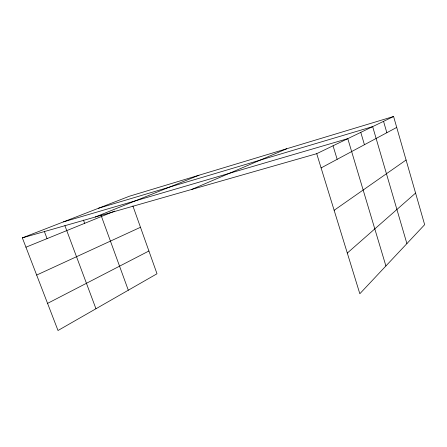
<?xml version="1.0" encoding="UTF-8"?>
<svg xmlns="http://www.w3.org/2000/svg" width="447" height="447" viewBox="0 0 447 447"><rect width="100%" height="100%" fill="white"/><g stroke="black" fill="none" stroke-linecap="round" stroke-linejoin="round"><path stroke-width="0.67" d="M347.308 253.058L415.576 193.082M334.144 210.291L406.083 160.015M321.102 167.927L396.724 127.423M47.566 303.384L148.912 251.002M316.716 153.684L393.583 116.499L424.65 224.679L359.829 293.74L316.716 153.684L22.35 237.871L58.004 330.501L157.009 273.765L132.893 205.944M36.665 275.067L140.481 227.283M191.718 189.433L286.762 148.739M25.943 247.202L114.762 211.09M95.172 217.041L198.965 175.235M22.35 237.871L129.434 196.216L393.583 116.499M98.48 208.257L372.658 126.624L406.899 243.593M63.496 221.868L347.783 138.654L385.901 265.965M44.37 231.524L47.058 238.614M64.893 225.612L95.954 308.754M83.46 220.069L84.662 223.327M101.016 215.225L128.306 290.215M333.043 145.783L337.155 159.333M360.779 132.368L364.434 144.722M383.554 121.349L386.845 132.714"/></g></svg>
